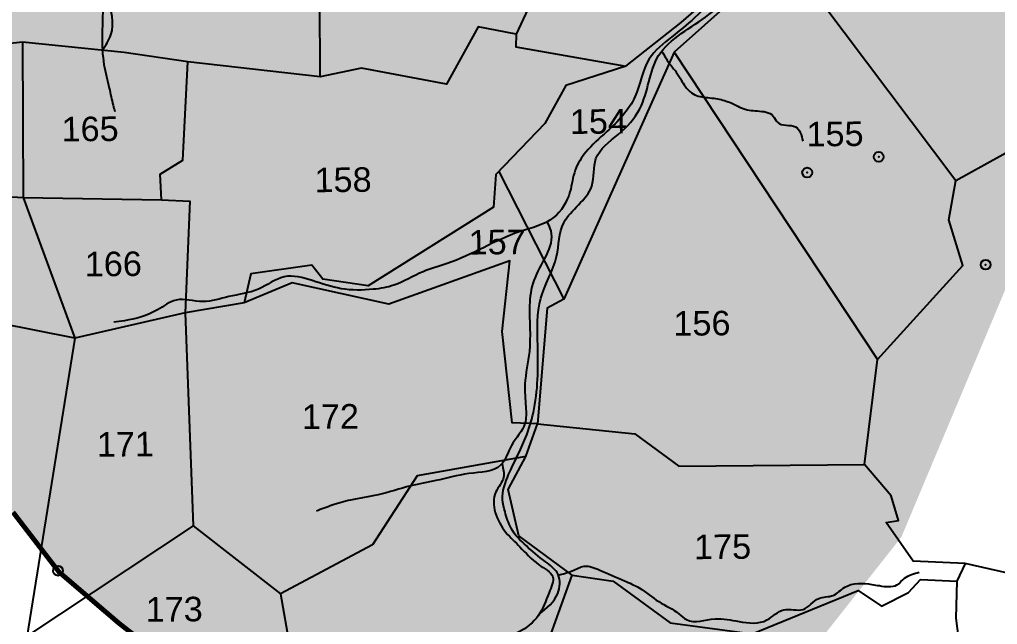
# Model space of a CAD drawing. Header units: inches. Extents: x 775633 to 782774, y 1566086 to 1574350.
# Drawn here: x 777774 to 778771, y 1570902 to 1571519 of the extents above; entities that cross this region are included whole.
import ezdxf
from ezdxf.enums import TextEntityAlignment as Align

# ---------------------------------------------------------------- set-up
doc = ezdxf.new("R2010")
doc.units = ezdxf.units.IN
doc.header["$MEASUREMENT"] = 0
doc.header["$PDMODE"] = 32
doc.header["$PDSIZE"] = 10
for name, color, linetype in [('PLOT', 7, 'Continuous'), ('PLOT NO', 7, 'Continuous'), ('STREAM', 4, 'Continuous'), ('tank', 4, 'Continuous')]:
    doc.layers.add(name, color=color, linetype=linetype)
doc.styles.get("Standard").update_dxf_attribs({"font": 'arial.ttf'})

msp = doc.modelspace()

# ---------------------------------------------------------------- hatches: boundary and pattern name
at = {"layer": 'tank'}
h = msp.add_hatch(dxfattribs=at)
h.set_pattern_fill('DASH', color=256, scale=120, angle=3.54054, style=0)
h.set_pattern_definition([(3.5405362, (9849.894, 587.076), (14.04504994, 15.89769078), [15, -15])])
h.paths.add_polyline_path([(779594.41, 1572536.89), (779655.58, 1572661.58), (779629.16, 1572742.16), (779473.34, 1572887.36), (779491.59, 1573118.4), (779419.67, 1573180.98), (779240.1, 1573191.3), (779152.29, 1573089.82), (779020.19, 1573024.37), (778851.66, 1573049.59), (778722.84, 1573146.75), (778645.8, 1573148.44), (778545.45, 1572981.57), (778440.33, 1572958.14), (778367.35, 1572830.64), (778284.88, 1572760.71), (778168.31, 1572733.72), (778018.6, 1572716.93), (777922.71, 1572749.38), (777843.51, 1572796.91), (777837.22, 1572877.87), (777840.31, 1572969.06), (777804.39, 1573019.32), (777741.89, 1573007.26), (777666.34, 1572926.27), (777607.79, 1572919.68), (777515.48, 1572918.52), (777475.58, 1572884.46), (777458.77, 1572836), (777495.06, 1572785.6), (777534.46, 1572752.92), (777511.86, 1572697.39), (777427.62, 1572672.79), (777472.54, 1572629.12), (777353.88, 1572484.59), (777352.4, 1572483.01), (777366.53, 1572440.82), (777425.94, 1572419.51), (777439.3, 1572384.35), (777432.8, 1572326.34), (777417.42, 1572259.22), (777401.26, 1572229.2), (777346.18, 1572203.51), (777341.88, 1572164.45), (777378.19, 1572138.2), (777417.45, 1572094.8), (777466.94, 1572068.12), (777508.45, 1572057.05), (777507.7, 1572018.24), (777550.95, 1571971.75), (777546.95, 1571939.22), (777481.27, 1571898.66), (777436.97, 1571902.44), (777408, 1571888.95), (777379.36, 1571870.07), (777329.45, 1571836.05), (777268.53, 1571817.56), (777210.13, 1571766.72), (777244.19, 1571683.27), (777321.74, 1571656.91), (777371.57, 1571619.27), (777401.8, 1571553.88), (777394, 1571492.13), (777375.67, 1571441.91), (777333.63, 1571402.05), (777309.24, 1571352.45), (777329.46, 1571300.13), (777329.2, 1571228.96), (777366.43, 1571195.83), (777414.93, 1571205.47), (777418.3, 1571278.65), (777488.85, 1571329.42), (777624.64, 1571341.06), (777691, 1571344.52), (777725.29, 1571323.76), (777738.34, 1571277.61), (777720.58, 1571215.77), (777691.92, 1571164.24), (777688.57, 1571124.22), (777721.05, 1571076.41), (777766.91, 1571016.81), (777813.78, 1570955.91), (777875.05, 1570903.55), (777924.14, 1570865.3), (777988.91, 1570812.43), (777995.23, 1570806.56), (778067.69, 1570740.55), (778171.79, 1570615.06), (778321.83, 1570624.68), (778372.2, 1570629.69), (778403.35, 1570647.21), (778456.07, 1570716.59), (778673.13, 1570991.55), (778809.45, 1571316.04), (779200.91, 1571911.58), (779469, 1572321)])
h.paths.add_polyline_path([(778043.17, 1572147.17), (778599.04, 1572159.57), (778603.34, 1571966.5), (778047.48, 1571954.11)], flags=24)

# ---------------------------------------------------------------- linework, layer by layer
at = {"color": 5, "const_width": 5}
msp.add_lwpolyline([(777924.14, 1570865.3), (777875.05, 1570903.55), (777813.78, 1570955.91), (777766.91, 1571016.81)], dxfattribs=at)
for p in [(778650, 1571379, 18), (778577, 1571363, 20), (778759, 1571269, 17)]:
    msp.add_point(p)
at = {"color": 3}
msp.add_point((777812.9, 1570957.05), dxfattribs=at)
at = {"layer": 'PLOT'}
for points in [[(778465.03, 1571990.38), (778554.19, 1571941.65), (778625.08, 1571882.11), (778683.78, 1571858.9), (778724.18, 1571797.06), (778682.84, 1571652.4), (778569.09, 1571566.98), (778503.26, 1571541.06), (778441.18, 1571485.61), (778328.74, 1571234.06), (778311.93, 1571224.66), (778302.05, 1571106.73), (778276.16, 1571107.78), (778265.89, 1571201.02), (778273.82, 1571272.92), (778150.17, 1571228.86), (778051.83, 1571250.64), (778002.72, 1571230.07), (777942.64, 1571220.15), (777830.1, 1571194.1), (777634.01, 1571232.85), (777457.88, 1571253.38), (777495.5, 1571107.87), (777406.47, 1571142.64)], [(778399.49, 1571759.49), (778280.19, 1571504.09), (778279.95, 1571491.12), (778392.06, 1571471.38), (778448.45, 1571515.92), (778522.29, 1571580.02), (778557.62, 1571597.19)], [(778080.08, 1571460.51), (778079.7, 1571619.95), (778090.82, 1571706.6), (778098, 1571712.07), (778114.72, 1571756.81)], [(778569.09, 1571566.98), (778728.75, 1571354.98)], [(778280.19, 1571504.09), (778241.49, 1571511.58), (778209.11, 1571453.21), (778122.38, 1571469.25), (778080.08, 1571460.51), (777945.2, 1571475.88), (777880.34, 1571485.36), (777776.68, 1571495.95), (777676.47, 1571484.97)], [(777776.68, 1571495.95), (777777.21, 1571337.57), (777830.1, 1571194.1), (777780.98, 1570889.48), (777748.78, 1570881.31), (777666.3, 1570909.05), (777654.79, 1570890.76), (777624.17, 1570897.18), (777590.63, 1570973.22), (777534.29, 1570975.59), (777521.82, 1571024.97), (777517.4, 1571104.02), (777495.5, 1571107.87)], [(778441.18, 1571485.61), (778648.56, 1571172.57)], [(777525.9, 1571352.2), (777777.21, 1571337.57), (777918.26, 1571335.05), (777916.91, 1571361.44), (777940.31, 1571375.62), (777945.2, 1571475.88)], [(778392.06, 1571471.38), (778330.7, 1571451.87), (778309.5, 1571413.07), (778259.44, 1571361.14), (778256.9, 1571327.72), (778129.32, 1571247.55), (778082.8, 1571254.33), (778071.78, 1571268.6), (778009.65, 1571259.7), (778002.72, 1571230.07)], [(778738.22, 1570964.35), (778685, 1570966.73), (778657.4, 1571006.14), (778670.05, 1571008.4), (778662.62, 1571033.5), (778635.57, 1571065.27), (778648.56, 1571172.57), (778735.62, 1571268.4), (778721.54, 1571314.78), (778728.75, 1571354.98), (778837.58, 1571415.03), (778891.45, 1571361.73), (778876.68, 1571321.19), (778939.6, 1571251.56), (778989.26, 1571107.56), (778944.73, 1571015.24)], [(778262.39, 1571364.2), (778328.74, 1571234.06)], [(777918.26, 1571335.05), (777947.16, 1571333.85), (777942.64, 1571220.15), (777950.61, 1571002.77), (777781.15, 1570890.53)], [(777796.82, 1570766.07), (778054.28, 1570800.83), (778065.28, 1570684.02), (778142.39, 1570669.86), (778260.18, 1570738.32), (778337.28, 1570952.57), (778282.85, 1570992.61), (778272.14, 1571039.75), (778289.86, 1571073.68), (778302.05, 1571106.73)], [(778302.05, 1571106.73), (778401.23, 1571096.62), (778445.96, 1571063.74), (778635.57, 1571065.27)], [(778289.86, 1571073.68), (778179.14, 1571053.68), (778133.79, 1570983.37), (778039.68, 1570933.57)], [(779012.57, 1571018.4), (778944.73, 1571015.24), (778911.34, 1570977.12), (778825.07, 1570944.75), (778738.22, 1570964.35), (778729.56, 1570946.64), (778728.58, 1570908.78), (778737.3, 1570840.16)], [(777950.61, 1571002.77), (778039.68, 1570933.57), (778048.9, 1570881.16), (777778.23, 1570844.02)], [(778337.28, 1570952.57), (778379.01, 1570946.45), (778437.2, 1570904.08), (778520.96, 1570892.8), (778629.07, 1570936.81), (778652.86, 1570921), (778680.31, 1570934.88), (778692.5, 1570948.26), (778729.56, 1570946.64)]]:
    msp.add_lwpolyline(points, dxfattribs=at)
at = {"layer": 'STREAM', "color": 4}
for points in [[(778303.97, 1570913.06), (778322.57, 1570934.04), (778322.9, 1570953.23), (778309.69, 1570966.6), (778290.59, 1570982.34), (778274.9, 1571000.53), (778268.84, 1571017.13), (778266.28, 1571029.66), (778272.49, 1571055.18), (778289.75, 1571092.43), (778297.72, 1571118.33), (778302.16, 1571186.74), (778305.3, 1571234.86), (778321.28, 1571277.39), (778328.75, 1571311.86), (778357.24, 1571349.21), (778361.52, 1571377.15), (778384.31, 1571401.86), (778406.33, 1571428.06), (778425.47, 1571482.14), (778476.82, 1571523.99), (778505.91, 1571548.53), (778549.11, 1571570.23), (778575.5, 1571585.48), (778587.55, 1571600.07), (778617.03, 1571618.92), (778635.62, 1571634.29), (778653.19, 1571650.63), (778668.84, 1571674.68), (778696.54, 1571689.88), (778727, 1571692.63), (778748.47, 1571707.87), (778780.21, 1571708.97), (778798.74, 1571723.85), (778830.49, 1571723.97), (778853.49, 1571732.85), (778883.69, 1571712.18), (778895.29, 1571704.17), (778925.29, 1571687.43), (778948.72, 1571674.02), (779033.66, 1571641.47), (779080.91, 1571605.04), (779117.63, 1571575.22), (779169.41, 1571548.04), (779242.3, 1571516.29), (779302.74, 1571505.53), (779331.68, 1571501.6), (779359.45, 1571488.44), (779392.62, 1571436.51), (779406, 1571418.42), (779414.22, 1571419.08), (779412.61, 1571435.51), (779408.23, 1571465.13), (779410.83, 1571502.44), (779407.63, 1571532.36), (779409.53, 1571571.25), (779403.29, 1571608.15), (779408.94, 1571637.77), (779406.82, 1571668.79), (779404.28, 1571704.24), (779398.37, 1571743.13), (779399.98, 1571769.75), (779394.09, 1571808.13), (779392.25, 1571849.14), (779390.03, 1571889.6), (779381.81, 1571940.15), (779381.58, 1571966.02), (779392.74, 1571979.8), (779416.21, 1571980.74), (779451.01, 1571975.51), (779467.52, 1571976.95)], [(777858.1, 1571487.63), (777866.82, 1571503.26), (777862.87, 1571543.03), (777860.92, 1571575.9), (777885.12, 1571591.04), (777891.64, 1571605.35), (777893.53, 1571622.76), (777908.37, 1571650.2), (777916.74, 1571674.28), (777928.31, 1571694.38), (777937.43, 1571720.77), (777950.14, 1571734.8), (777973.64, 1571733.92), (778000.81, 1571736.77), (778018.13, 1571746.28), (778034.94, 1571764.04), (778059, 1571773.82), (778071.74, 1571784.8), (778095.89, 1571792.5), (778129.1, 1571824.76), (778132.81, 1571847.62), (778131.73, 1571870.09), (778130.84, 1571897.69), (778144.4, 1571913.47), (778174.41, 1571914.82), (778202.85, 1571896.6), (778213.34, 1571891.91), (778232.61, 1571892.33), (778259.35, 1571918), (778297.71, 1571934.87), (778339.19, 1571943.06), (778397.86, 1571949.89), (778447.08, 1571944.67), (778480.72, 1571941.28), (778532.24, 1571945.65), (778580.59, 1571939.78), (778607.06, 1571923.05), (778659.31, 1571914.2), (778700.69, 1571918.05), (778801.84, 1571934.26), (778879.74, 1571941.56), (778938.98, 1571933.74), (778949.52, 1571923.05), (778915.66, 1571863.54), (778874.56, 1571801.07), (778844.36, 1571760.26), (778814.5, 1571737.18), (778743.37, 1571718.73), (778673.46, 1571685.64), (778624.34, 1571635.11), (778560.53, 1571591.19), (778533.04, 1571568.53), (778492.43, 1571547.09), (778462, 1571520.55), (778438.9, 1571501.19), (778415.82, 1571478.82), (778401.3, 1571440.26), (778372.59, 1571404.7), (778351.15, 1571383.71), (778340.36, 1571365.56), (778335.01, 1571343.18), (778318.27, 1571317.04), (778284.17, 1571302.78), (778209.68, 1571270.14), (778185.18, 1571261.94), (778155.5, 1571248.16), (778134.34, 1571243.99), (778101.78, 1571244.62), (778072.21, 1571252.95), (778043.61, 1571256.69), (778017.31, 1571244.17), (777986.96, 1571236.53), (777960.59, 1571231.39), (777933.24, 1571232.99), (777914.28, 1571222.99), (777880.59, 1571211.95), (777869.85, 1571210.32)], [(777486.88, 1571362.79), (777516.26, 1571391.17), (777546.53, 1571404.46), (777591.3, 1571435.77), (777611.69, 1571479.61), (777616.93, 1571490.59), (777643.26, 1571500.42), (777655.46, 1571508.8), (777668.85, 1571532.91), (777675.12, 1571547.37), (777671.54, 1571560.76), (777683.18, 1571571.79), (777691.35, 1571583.86), (777704.32, 1571595.18), (777711.96, 1571606.44), (777719.01, 1571622.55), (777728.28, 1571634.68), (777748.89, 1571627.66), (777772.74, 1571615.34), (777810.2, 1571603.68), (777830.33, 1571589.72), (777842.95, 1571581.3), (777851.03, 1571568.51), (777858.39, 1571529.21), (777857.78, 1571502.33), (777859.75, 1571472.91), (777865.08, 1571449.07), (777869.08, 1571431.61), (777870.84, 1571425.23)], [(778311.59, 1571312.72), (778315.4, 1571303.59), (778298.1, 1571252.88), (778293.89, 1571227.61), (778293.63, 1571180.55), (778289.13, 1571147.31), (778290.02, 1571124.13), (778289.1, 1571107.25), (778275.36, 1571084.79), (778264.62, 1571064.91), (778231.94, 1571056.1), (778198.22, 1571048.98), (778172.61, 1571043.56), (778139.33, 1571034.47), (778111.05, 1571029.11), (778092.34, 1571023.82), (778076.35, 1571017.88)], [(778265.62, 1571066.01), (778267.38, 1571052.25), (778259.46, 1571037.42), (778269.76, 1570996.21), (778283.85, 1570981.58), (778303.33, 1570963.24), (778317.4, 1570951.03), (778313.79, 1570934.9), (778302.72, 1570911.2), (778256.64, 1570883.81), (778224.09, 1570873.22), (778194.99, 1570862.66), (778173.53, 1570860.32), (778155.64, 1570844.28), (778136, 1570831.23), (778115.03, 1570823.32), (778099.33, 1570801.72), (778094.34, 1570783.65), (778079.91, 1570764.64), (778081.82, 1570743.2), (778061.44, 1570724.77), (778036.57, 1570704.8), (777983.16, 1570674.28), (777943.87, 1570649.9), (777923.35, 1570638.98)], [(778323.14, 1570952.7), (778337.43, 1570957.12), (778349.5, 1570961.68), (778365.37, 1570957.82), (778390.61, 1570946.84), (778405.68, 1570939.56), (778425.61, 1570925.62), (778446.41, 1570913.01), (778453.89, 1570907.25), (778482.99, 1570908.06), (778507.48, 1570905.37), (778536.01, 1570906.93), (778553.25, 1570917.41), (778572.77, 1570917.73), (778588.83, 1570928.93), (778603.37, 1570931.97), (778615.32, 1570940.28), (778642.97, 1570943.15), (778650.7, 1570941.9), (778668.61, 1570942.79), (778676.41, 1570949.55), (778691.36, 1570955.51)]]:
    msp.add_spline(points, degree=3, dxfattribs=at)
at = {"layer": 'STREAM'}
msp.add_spline([(778428.88, 1571486.49), (778436.38, 1571474.33), (778443.38, 1571465.39), (778448.54, 1571457.13), (778452.52, 1571450.94), (778459.04, 1571444.07), (778465.77, 1571440.9), (778481.72, 1571438.74), (778496.3, 1571435.18), (778502.32, 1571432.69), (778509.98, 1571428.84), (778526.17, 1571425.75), (778542.38, 1571420.59), (778546.59, 1571414.17), (778565.11, 1571409.49), (778572.62, 1571395.02)], degree=3, dxfattribs=at)

# ---------------------------------------------------------------- texts
at = {"layer": 'PLOT NO'}
for s, p in [('165', (777845.58, 1571407.45)), ('154', (778364, 1571415.08)), ('155', (778605.4, 1571402.35)), ('158', (778103.58, 1571355.65)), ('157', (778260.77, 1571292.13)), ('166', (777869.21, 1571269.85)), ('156', (778469.62, 1571209.37)), ('172', (778090.65, 1571114.32)), ('171', (777881.54, 1571086.07)), ('175', (778490.68, 1570981.59)), ('173', (777931.35, 1570917.88))]:
    msp.add_text(s, height=25, rotation=0.51001, dxfattribs=at).set_placement(p, align=Align.MIDDLE_CENTER)

doc.saveas('drawing.dxf')
